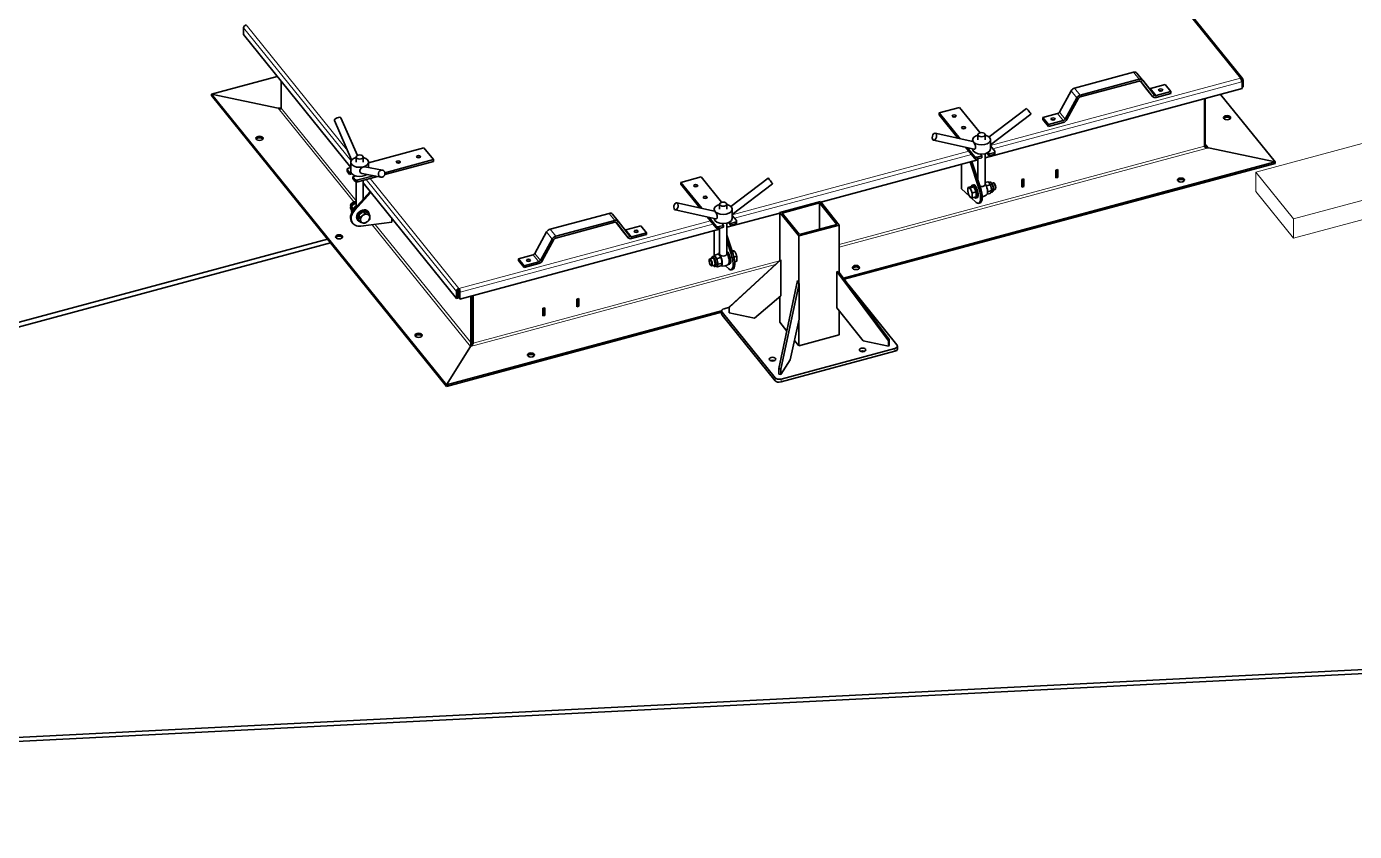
# Model space of a CAD drawing. Header units: millimetres. Extents: x 0 to 42050, y 0 to 29700.
# Drawn here: x 28237 to 29422, y 12605 to 13323 of the extents above; entities that cross this region are included whole.
import ezdxf

# ---------------------------------------------------------------- set-up
doc = ezdxf.new("R2010")
doc.units = ezdxf.units.MM
doc.header["$LTSCALE"] = 50
doc.layers.add('P_Cable Ducts (CD)', color=30, linetype='Continuous', lineweight=18, true_color=0xff7f00)
doc.layers.add('Visible', color=7, linetype='Continuous', lineweight=35)
doc.layers.add('Visible Narrow', color=7, linetype='Continuous', lineweight=18)

msp = doc.modelspace()

# ---------------------------------------------------------------- linework, layer by layer
at = {"layer": 'P_Cable Ducts (CD)'}
for p, q in [((29333.88, 13193.41), (29555.51, 13253.07)), ((29333.88, 13193.41), (29367.69, 13151.55)), ((29333.88, 13176.1), (29333.88, 13193.41)), ((29367.69, 13151.55), (29509.01, 13189.59)), ((29367.69, 13134.24), (29333.88, 13176.1)), ((29367.69, 13134.24), (29508.8, 13172.23)), ((29367.69, 13151.55), (29367.69, 13134.24))]:
    msp.add_line(p, q, dxfattribs=at)
at = {"layer": 'Visible'}
for p, q in [((29322.25, 13276.74), (29242.33, 13375.69)), ((28430.71, 13322.35), (28430.55, 13322.3)), ((28430.55, 13316.1), (28430.55, 13322.3)), ((28430.55, 13322.3), (28430.7, 13322.12)), ((28526.3, 13197.55), (28430.55, 13316.1)), ((28402.04, 13262.88), (28460.76, 13278.69)), ((28464.38, 13250.4), (28464.38, 13274.21)), ((29172.24, 13268.34), (29224.84, 13282.51)), ((29229.91, 13276.23), (29177.31, 13262.07)), ((29177.31, 13260.43), (29229.91, 13274.59)), ((29233.03, 13275.47), (29227.95, 13281.75)), ((29236.83, 13267.03), (29230.99, 13274.56)), ((29231.48, 13274.2), (29241.9, 13260.75)), ((29243.47, 13261.99), (29233.05, 13275.44)), ((29321.12, 13275.65), (29321.97, 13275.88)), ((29321.36, 13274.49), (29321.71, 13274.06)), ((29321.39, 13273.97), (29321.71, 13274.06)), ((29321.97, 13275.88), (29321.47, 13276.5)), ((29321.71, 13274.06), (29321.71, 13267.86)), ((29321.97, 13272.61), (29321.71, 13272.54)), ((29321.97, 13272.61), (29321.97, 13275.88)), ((29321.97, 13275.66), (29322.55, 13275.82)), ((29321.97, 13275.44), (29322.7, 13275.63)), ((29322.7, 13275.63), (29322.55, 13275.82)), ((29322.7, 13269.43), (29322.7, 13275.63)), ((28402.04, 13261.58), (28402.04, 13262.88)), ((28402.04, 13262.88), (28461.58, 13250.37)), ((28611.66, 13003.35), (28402.04, 13262.88)), ((28461.58, 13250.37), (28402.04, 13262.88)), ((28402.04, 13261.58), (28402.04, 13262.88)), ((28611.66, 13002.04), (28402.04, 13261.58)), ((29321.71, 13267.86), (29092.48, 13206.14)), ((29158.69, 13246.81), (29169.1, 13265.87)), ((29236.85, 13267), (29241.93, 13260.72)), ((29239.97, 13267.88), (29253.1, 13271.41)), ((29258.17, 13265.13), (29245.04, 13261.6)), ((29245.04, 13259.96), (29258.17, 13263.5)), ((29253.1, 13271.41), (29258.17, 13265.13)), ((29258.17, 13263.5), (29258.17, 13265.13)), ((29302.55, 13262.7), (29351.21, 13202.45)), ((29321.71, 13269.16), (29322.7, 13269.43)), ((29051.48, 13246.18), (29069.61, 13251.06)), ((29069.61, 13251.06), (29087.89, 13228.42)), ((29095.97, 13224.72), (29129.47, 13250.11)), ((29174.17, 13259.59), (29163.76, 13240.53)), ((29165.33, 13240.14), (29175.74, 13259.19)), ((29288.1, 13258.81), (29288.1, 13216.33)), ((29288.87, 13217.55), (29288.87, 13259.01)), ((28527.08, 13204.2), (28511.73, 13239.28)), ((28532.3, 13208.23), (28517.59, 13241.85)), ((29051.48, 13246.18), (29051.48, 13244.55)), ((29070.1, 13223.12), (29051.48, 13246.18)), ((29068.5, 13223.47), (29051.48, 13244.55)), ((29097.28, 13217.69), (29133.33, 13245.01)), ((29143.98, 13242.04), (29157.12, 13245.57)), ((29149.05, 13235.76), (29143.98, 13242.04)), ((29143.98, 13240.4), (29143.98, 13242.04)), ((29143.98, 13240.4), (29149.05, 13234.12)), ((29162.19, 13239.29), (29149.05, 13235.76)), ((29149.05, 13234.12), (29162.19, 13237.66)), ((29081.57, 13220.61), (29047.85, 13228)), ((29086.08, 13222.18), (29086.08, 13226.76)), ((29092.48, 13222.18), (29092.48, 13226.76)), ((29149.05, 13234.12), (29149.05, 13235.76)), ((28591.7, 13214.9), (28542.3, 13201.6)), ((28600.16, 13204.43), (28591.7, 13214.9)), ((29082.7, 13213.81), (29046.48, 13221.75)), ((29082.92, 13205.62), (29074.93, 13215.51)), ((29082.92, 13207.25), (29076.53, 13215.16)), ((29081.28, 13222.18), (29081.28, 13220.67)), ((29081.28, 13214.12), (29081.28, 13214.02)), ((29097.28, 13222.18), (29097.28, 13214.02)), ((29097.28, 13216.8), (29101.05, 13212.13)), ((29351.21, 13202.45), (29291.67, 13214.96)), ((29291.67, 13214.96), (29351.21, 13202.45)), ((28526.3, 13202.22), (28526.3, 13194.05)), ((28531.1, 13202.22), (28531.1, 13206.79)), ((28537.5, 13202.22), (28537.5, 13206.79)), ((28542.3, 13202.22), (28542.3, 13197.41)), ((28556.79, 13191.12), (28600.16, 13202.8)), ((28556.83, 13192.77), (28600.16, 13204.43)), ((28600.16, 13202.8), (28600.16, 13204.43)), ((29086.08, 13204.42), (28945.72, 13166.63)), ((29351.21, 13202.45), (28965.96, 13098.73)), ((29351.21, 13201.15), (28966.77, 13097.65)), ((29086.87, 13179.01), (29079.08, 13202.53)), ((29080.53, 13202.92), (29088.32, 13179.4)), ((29089.57, 13207.77), (29085.58, 13206.69)), ((29089.57, 13206.13), (29085.58, 13205.06)), ((29086.08, 13186.15), (29086.08, 13205.19)), ((29088.21, 13209.44), (29089.57, 13207.77)), ((29089.57, 13207.77), (29089.57, 13206.13)), ((29092.48, 13182.29), (29092.48, 13209.79)), ((29096.09, 13207.89), (29094.12, 13210.34)), ((29096.09, 13209.52), (29095.05, 13210.82)), ((29100.08, 13210.6), (29096.09, 13209.52)), ((29096.09, 13209.52), (29096.09, 13207.89)), ((29100.08, 13208.96), (29096.09, 13207.89)), ((29101.24, 13211.64), (29101.24, 13210.01)), ((29351.21, 13201.15), (29351.21, 13202.45)), ((29351.21, 13201.15), (29351.21, 13202.45)), ((28523.12, 13194.06), (28523.12, 13195.7)), ((28523.31, 13195.21), (28525.17, 13192.91)), ((28523.31, 13193.57), (28525.17, 13191.27)), ((28526.3, 13197.29), (28524.27, 13196.74)), ((28525.17, 13192.91), (28526.42, 13193.24)), ((28525.17, 13191.27), (28525.17, 13192.91)), ((28525.17, 13191.27), (28527.28, 13191.84)), ((28530.91, 13189.87), (28528.21, 13189.14)), ((28528.21, 13189.14), (28530.07, 13186.84)), ((28528.21, 13187.5), (28528.21, 13189.14)), ((28532.73, 13186.28), (28546.73, 13190.05)), ((28532.73, 13184.64), (28550.28, 13189.37)), ((28536.45, 13192.01), (28553.34, 13188.79)), ((28538.82, 13198.07), (28554.54, 13195.07)), ((28820.92, 13184.11), (28839.04, 13188.99)), ((28839.04, 13188.99), (28857.33, 13166.35)), ((29071.49, 13200.49), (29071.49, 13178.26)), ((29155.6, 13195.02), (29157.41, 13195.51)), ((29155.6, 13188.17), (29155.6, 13195.02)), ((29155.61, 13188.59), (29155.61, 13195.03)), ((29157.06, 13188.98), (29155.61, 13188.59)), ((29157.06, 13188.98), (29157.06, 13195.42)), ((29157.06, 13189.09), (29157.41, 13188.65)), ((29157.41, 13195.51), (29157.41, 13188.65)), ((28528.21, 13187.5), (28530.07, 13185.2)), ((28531.1, 13162.32), (28531.1, 13184.63)), ((28537.5, 13169.21), (28537.5, 13185.93)), ((28620.86, 13080.47), (28537.5, 13183.68)), ((28820.92, 13184.11), (28820.92, 13182.47)), ((28839.54, 13161.05), (28820.92, 13184.11)), ((28837.94, 13161.4), (28820.92, 13182.47)), ((28865.4, 13162.65), (28898.9, 13188.03)), ((28866.72, 13155.61), (28902.77, 13182.93)), ((29071.49, 13178.26), (29078.57, 13171.71)), ((29080.4, 13180.51), (29077.23, 13179.66)), ((29082.36, 13180.27), (29079.19, 13179.42)), ((29080.4, 13180.51), (29082.36, 13180.27)), ((29082.1, 13182.05), (29081.01, 13181.75)), ((29081.37, 13180.43), (29081.27, 13180.4)), ((29082.36, 13180.27), (29084.32, 13175.66)), ((29094.8, 13184.74), (29092.48, 13184.11)), ((29093.73, 13181.04), (29097.06, 13181.94)), ((29096.31, 13184.46), (29095.41, 13184.21)), ((29099.51, 13183.83), (29098.19, 13183.48)), ((29101.17, 13177.65), (29099.85, 13177.3)), ((29100.37, 13183.45), (29099.96, 13183.72)), ((29101.72, 13178.42), (29101.5, 13177.98)), ((29125.14, 13186.83), (29126.96, 13187.31)), ((29125.14, 13179.97), (29125.14, 13186.83)), ((29126.96, 13180.45), (29125.14, 13179.97)), ((29125.14, 13180.4), (29125.16, 13180.39)), ((29125.16, 13180.39), (29125.16, 13186.83)), ((29125.16, 13180.39), (29126.61, 13180.78)), ((29126.61, 13180.78), (29126.61, 13187.22)), ((29126.61, 13180.89), (29126.96, 13180.45)), ((29126.96, 13187.31), (29126.96, 13180.45)), ((29157.41, 13188.65), (29155.6, 13188.17)), ((29155.6, 13188.6), (29155.61, 13188.59)), ((28529.37, 13160.26), (28543.69, 13176.02)), ((28544.37, 13175.18), (28530.04, 13159.43)), ((28851, 13158.54), (28817.28, 13165.93)), ((28909.16, 13157.25), (28945.41, 13167.01)), ((28944.64, 13165.78), (28911.29, 13156.8)), ((28944.64, 13142.34), (28944.64, 13165.78)), ((28960.19, 13146.52), (28944.64, 13165.78)), ((28945.41, 13167.01), (28962.32, 13146.08)), ((29079.87, 13170.5), (29084.42, 13166.29)), ((29084.32, 13175.66), (29081.14, 13174.81)), ((29081.14, 13170.44), (29084.32, 13171.29)), ((29085.22, 13170.46), (29084.13, 13170.17)), ((29084.32, 13175.66), (29084.32, 13171.29)), ((29088.02, 13165.83), (29086.57, 13165.44)), ((29094.13, 13173.58), (29097.06, 13174.37)), ((29094.86, 13175.86), (29098.19, 13176.76)), ((29098.72, 13175.51), (29097.65, 13175.22)), ((28526.86, 13159.64), (28526.92, 13159.57)), ((28528.55, 13160.77), (28527, 13162.69)), ((28527, 13158.32), (28527.51, 13157.69)), ((28533.33, 13154.85), (28537.53, 13158.17)), ((28533.33, 13154.85), (28534.81, 13153.02)), ((28533.33, 13150.49), (28533.33, 13154.85)), ((28537.53, 13158.17), (28539.01, 13156.34)), ((28537.53, 13158.17), (28541.73, 13157.12)), ((28541.59, 13158.32), (28542.1, 13157.7)), ((28541.73, 13157.12), (28543.21, 13155.29)), ((28704.22, 13142.34), (28756.82, 13156.51)), ((28765.01, 13149.47), (28759.94, 13155.75)), ((28852.14, 13151.73), (28815.91, 13159.68)), ((28852.36, 13143.54), (28844.37, 13153.44)), ((28850.72, 13160.11), (28850.72, 13158.6)), ((28855.52, 13160.11), (28855.52, 13164.68)), ((28861.92, 13160.11), (28861.92, 13164.68)), ((28909.16, 13156.79), (28861.92, 13144.07)), ((28866.72, 13160.11), (28866.72, 13151.95)), ((28866.72, 13154.72), (28870.48, 13150.06)), ((28926.07, 13136.32), (28909.16, 13157.25)), ((28909.16, 13114.45), (28909.16, 13157.25)), ((28911.29, 13156.8), (28926.84, 13137.54)), ((28528.21, 13147.52), (28527.53, 13148.35)), ((28532.25, 13150.78), (28532.76, 13150.16)), ((28534.81, 13148.66), (28533.33, 13150.49)), ((28535.3, 13145.09), (28563.02, 13148.52)), ((28563.02, 13148.52), (28563.02, 13152.08)), ((28855.52, 13142.34), (28623.58, 13079.9)), ((28761.9, 13150.23), (28709.29, 13136.06)), ((28709.29, 13134.43), (28761.9, 13148.59)), ((28768.81, 13141.03), (28762.98, 13148.56)), ((28763.47, 13148.2), (28773.88, 13134.75)), ((28775.45, 13135.99), (28765.04, 13149.44)), ((28771.95, 13141.88), (28785.08, 13145.41)), ((28785.08, 13145.41), (28790.15, 13139.13)), ((28852.36, 13145.18), (28845.97, 13153.09)), ((28850.72, 13152.05), (28850.72, 13151.95)), ((28859, 13145.69), (28855.02, 13144.62)), ((28859, 13144.06), (28855.02, 13142.99)), ((28855.52, 13120.22), (28855.52, 13143.12)), ((28857.65, 13147.37), (28859, 13145.69)), ((28859, 13145.69), (28859, 13144.06)), ((28861.92, 13120.22), (28861.92, 13147.71)), ((28865.53, 13145.82), (28863.55, 13148.27)), ((28865.53, 13147.45), (28864.48, 13148.74)), ((28869.52, 13148.52), (28865.53, 13147.45)), ((28865.53, 13147.45), (28865.53, 13145.82)), ((28869.52, 13146.89), (28865.53, 13145.82)), ((28870.67, 13149.57), (28870.67, 13147.94)), ((28962.32, 13146.08), (28926.07, 13136.32)), ((28926.84, 13137.54), (28960.19, 13146.52)), ((28962.32, 13103.28), (28962.32, 13146.08)), ((28690.67, 13120.81), (28701.08, 13139.87)), ((28706.15, 13133.59), (28695.74, 13114.53)), ((28697.31, 13114.14), (28707.72, 13133.19)), ((28768.84, 13141), (28773.91, 13134.72)), ((28790.15, 13139.13), (28777.02, 13135.6)), ((28777.02, 13133.96), (28790.15, 13137.5)), ((28790.15, 13137.5), (28790.15, 13139.13)), ((28850.71, 13141.05), (28850.71, 13118.82)), ((28861.92, 13136.94), (28867.54, 13119.96)), ((28866.09, 13119.57), (28861.92, 13132.18)), ((28926.07, 13093.52), (28926.07, 13136.32)), ((28675.96, 13116.03), (28689.1, 13119.57)), ((28849.28, 13117.95), (28850.62, 13118.31)), ((28850.71, 13118.82), (28850.73, 13118.81)), ((28854.27, 13119.98), (28850.93, 13119.09)), ((28866.56, 13122.94), (28866.85, 13123.02)), ((28866.79, 13122.23), (28868.81, 13122.78)), ((28868.25, 13117.49), (28870.77, 13118.17)), ((28681.04, 13109.75), (28675.96, 13116.03)), ((28675.96, 13114.4), (28675.96, 13116.03)), ((28675.96, 13114.4), (28681.04, 13108.12)), ((28694.17, 13113.29), (28681.04, 13109.75)), ((28681.04, 13108.12), (28694.17, 13111.66)), ((28681.04, 13108.12), (28681.04, 13109.75)), ((28846.28, 13115.04), (28846.49, 13115.48)), ((28846.83, 13115.81), (28849.33, 13116.48)), ((28847.63, 13110.01), (28848.04, 13109.74)), ((28848.49, 13109.63), (28850.99, 13110.3)), ((28851.69, 13109), (28853.03, 13109.36)), ((28856.53, 13117.18), (28853.2, 13116.29)), ((28856.53, 13109.62), (28853.2, 13108.72)), ((28857.66, 13112), (28854.33, 13111.1)), ((28860.67, 13109.6), (28863.64, 13106.85)), ((28863.36, 13110.73), (28864.45, 13111.02)), ((28864.16, 13072.6), (28910.15, 13114.99)), ((28909.16, 13114.53), (28864.85, 13073.69)), ((28867.25, 13106.39), (28865.8, 13106)), ((28870.77, 13113.8), (28868.97, 13113.32)), ((28910.15, 13114.99), (28909.16, 13114.45)), ((28910.15, 13082.81), (28910.15, 13114.99)), ((28925.07, 13096.52), (28908.33, 13017.91)), ((28910.21, 13017.52), (28926.5, 13093.99)), ((28926.07, 13093.52), (28925.07, 13096.52)), ((28926.5, 13093.99), (28926.07, 13093.52)), ((28926.5, 13093.99), (28926.5, 13061.91)), ((28960.19, 13104.47), (28960.19, 13072.29)), ((28962.32, 13103.28), (28960.19, 13104.47)), ((28960.19, 13104.47), (29006.18, 13042.76)), ((29006.86, 13043.84), (28962.32, 13103.62)), ((28621.8, 13087.16), (28620.71, 13086.86)), ((28620.71, 13086.86), (28620.86, 13086.68)), ((28621.95, 13086.97), (28620.86, 13086.68)), ((28620.86, 13086.68), (28620.86, 13080.47)), ((28621.8, 13088.14), (28622.3, 13087.51)), ((28621.8, 13087.16), (28621.95, 13086.97)), ((28621.95, 13086.97), (28621.95, 13080.77)), ((28622.3, 13084.24), (28621.95, 13084.69)), ((28622.3, 13087.51), (28623.39, 13087.8)), ((28622.3, 13084.24), (28622.3, 13087.51)), ((28623.07, 13084.45), (28622.3, 13084.24)), ((28622.89, 13088.43), (28622.89, 13089.41)), ((28623.39, 13086.82), (28623.07, 13086.74)), ((28623.07, 13086.74), (28623.07, 13080.53)), ((28623.07, 13086.74), (28623.58, 13086.11)), ((28623.39, 13086.82), (28623.9, 13086.19)), ((28623.58, 13086.11), (28623.9, 13086.19)), ((28623.58, 13079.9), (28623.58, 13086.11)), ((28633.43, 13082.55), (28633.43, 13041.09)), ((28634.88, 13041.48), (28634.88, 13082.94)), ((28634.88, 13082.94), (28634.88, 13041.48)), ((28635.56, 13040.65), (28635.56, 13083.13)), ((28910.15, 13082.81), (28886.72, 13062.96)), ((28970.75, 13092.31), (29013.78, 13039.02)), ((28621.95, 13080.77), (28620.86, 13080.47)), ((28623.07, 13080.53), (28623.58, 13079.9)), ((28697.73, 13071.76), (28699.54, 13072.24)), ((28697.73, 13064.9), (28697.73, 13071.76)), ((28697.74, 13065.32), (28697.74, 13071.76)), ((28699.19, 13065.71), (28699.19, 13072.15)), ((28699.54, 13072.24), (28699.54, 13065.38)), ((28728.18, 13079.95), (28729.99, 13080.44)), ((28728.18, 13073.1), (28728.18, 13079.95)), ((28729.99, 13073.58), (28728.18, 13073.1)), ((28728.18, 13073.53), (28728.19, 13073.52)), ((28728.19, 13073.52), (28728.19, 13079.96)), ((28729.64, 13073.91), (28728.19, 13073.52)), ((28729.64, 13073.91), (28729.64, 13080.35)), ((28729.64, 13074.02), (28729.99, 13073.58)), ((28729.99, 13080.44), (28729.99, 13073.58)), ((28859.63, 13071.41), (28864.19, 13072.64)), ((28864.85, 13073.69), (28864.16, 13072.6)), ((28864.16, 13067.7), (28864.16, 13072.6)), ((28909.16, 13059.27), (28909.16, 13081.97)), ((28983.63, 13042.6), (28960.19, 13072.29)), ((28857.33, 13069.49), (28611.66, 13003.35)), ((28857.32, 13068.18), (28611.66, 13002.04)), ((28699.54, 13065.38), (28697.73, 13064.9)), ((28697.73, 13065.33), (28697.74, 13065.32)), ((28697.74, 13065.32), (28699.19, 13065.71)), ((28699.19, 13065.82), (28699.54, 13065.38)), ((28857.32, 13066.71), (28857.32, 13069.32)), ((28905.03, 13009.74), (28857.69, 13068.34)), ((28905.03, 13007.13), (28857.69, 13065.73)), ((28864.16, 13067.7), (28886.72, 13062.96)), ((28915.47, 13051.45), (28909.16, 13059.27)), ((28926.5, 13061.91), (28918.42, 13025.64)), ((28926.07, 13038.34), (28926.07, 13059.97)), ((28962.32, 13048.1), (28962.32, 13069.59)), ((28962.32, 13048.1), (28926.07, 13038.34)), ((28633.33, 13037.72), (28611.66, 13003.35)), ((28611.66, 13003.35), (28633.33, 13037.72)), ((29011.85, 13035.95), (28910.34, 13008.62)), ((28926.07, 13038.34), (28922.29, 13043.01)), ((28983.63, 13042.6), (29006.18, 13037.86)), ((29006.18, 13042.76), (29006.86, 13043.84)), ((29006.18, 13042.76), (29006.18, 13037.86)), ((29006.18, 13037.86), (29006.86, 13038.94)), ((29006.86, 13038.94), (29006.86, 13043.84)), ((29014.16, 13035.43), (29014.16, 13038.04)), ((28910.21, 13012.62), (28918.42, 13025.64)), ((29011.85, 13033.34), (28910.34, 13006.01)), ((28908.33, 13017.91), (28910.21, 13017.52)), ((28908.33, 13017.91), (28908.33, 13013.01)), ((28908.33, 13013.01), (28910.21, 13012.62)), ((28910.21, 13012.62), (28910.21, 13017.52)), ((28611.66, 13002.04), (28611.66, 13003.35)), ((28611.66, 13002.04), (28611.66, 13003.35))]:
    msp.add_line(p, q, dxfattribs=at)
at = {"layer": 'Visible', "color": 9, "true_color": 0xc0c0c0}
for p, q in [((26691.87, 12645.21), (28505.5, 13133.49)), ((28508.21, 13130.14), (26694.57, 12641.86)), ((28634.38, 13038.74), (28634.36, 13038.73)), ((26708.47, 12611.92), (29656.2, 12760.82)), ((29656.75, 12757.14), (26709.03, 12608.24))]:
    msp.add_line(p, q, dxfattribs=at)
at = {"layer": 'Visible'}
for centre, start, end in [((29089.28, 13177.77), 274.96853, 319.54091), ((28534.3, 13157.8), 166.75675, 174.6394), ((28858.72, 13115.69), 120, 139.18648), ((28858.72, 13115.69), 250.59522, 319.54091)]:
    msp.add_arc(centre, 6.4, start, end, dxfattribs=at)
for centre, major_axis, ratio, start_param, end_param in [((28432.88, 13322.71), (1.87, 1.51), 0.7399972, 1.03209, 2.6028863), ((29224.84, 13279.24), (3.11, 2.51), 0.7399972, 0, 1.03209), ((29229.91, 13272.96), (3.11, 2.51), 0.7399972, 6.2680778, 7.3152753), ((29229.91, 13272.96), (1.56, 1.26), 0.7399972, 6.2680778, 7.3152753), ((29320.38, 13275.23), (1.87, 1.51), 0.7399972, 5.744479, 7.3152753), ((29320.38, 13275.23), (0.62, -2.32), 0.3450664, 0.908242, 2.4790383), ((29172.24, 13265.08), (-3.11, -2.51), 0.7399972, 4.1736827, 5.2208802), ((29177.31, 13258.8), (3.11, 2.51), 0.7399972, 1.03209, 2.0792875), ((29177.31, 13258.8), (-1.56, -1.26), 0.7399972, 4.1736827, 5.2208802), ((29239.97, 13269.51), (-3.11, -2.51), 0.7399972, 6.2680778, 6.2831853), ((29239.97, 13269.51), (-1.56, -1.26), 0.7399972, 0.3936576, 1.03209), ((29245.04, 13263.23), (-3.11, -2.51), 0.7399972, 6.2680778, 7.3152753), ((29245.04, 13263.23), (-1.56, -1.26), 0.7399972, 6.2680778, 7.3152753), ((29249.11, 13264.88), (-1.8, 0), 0.5773503, 4.0453778, 5.3794001), ((29249.11, 13264.88), (1.8, 0), 0.5773503, 0.9037698, 2.0071286), ((29131.4, 13247.56), (-1.93, 2.55), 0.0281266, 3.1415927, 6.2831853), ((28514.66, 13240.57), (-2.93, -1.28), 0.3753006, 3.1415927, 6.2831853), ((29064.77, 13241.75), (1.8, 0), 0.5773503, 0.9037852, 2.2378075), ((29064.77, 13241.75), (-1.8, 0), 0.5773503, 4.0453778, 5.3794001), ((29153.04, 13239.02), (1.8, 0), 0.5773503, 0.9037852, 2.2378075), ((29153.04, 13239.02), (-1.8, 0), 0.5773503, 4.0453778, 5.3794001), ((29157.12, 13247.2), (-1.56, -1.26), 0.7399972, 1.03209, 2.0792875), ((29162.19, 13240.93), (1.56, 1.26), 0.7399972, 4.1736827, 5.2208802), ((29162.19, 13240.93), (-3.11, -2.51), 0.7399972, 1.03209, 2.0792875), ((29308.34, 13240.57), (3.2, 0), 0.5773503, 0.3613671, 2.7802255), ((29073.22, 13231.29), (1.8, 0), 0.5773503, 0.9037852, 2.2378075), ((29073.22, 13231.29), (-1.8, 0), 0.5773503, 4.0453778, 5.3794001), ((29089.28, 13222.18), (8, 0), 0.5773503, 1.9823132, 7.4424648), ((28444.92, 13222.16), (3.2, 0), 0.5773503, 0.3613671, 2.7802255), ((29089.28, 13214.02), (8, 0), 0.5773503, 3.1415927, 6.2831853), ((28534.3, 13202.22), (8, 0), 0.5773503, 1.9823132, 7.4424648), ((28568.74, 13200.71), (1.8, 0), 0.5773503, 0.9037852, 2.2378075), ((28568.74, 13200.71), (-1.8, 0), 0.5773503, 4.0453778, 5.3794001), ((28586.87, 13205.59), (1.8, 0), 0.5773503, 0.9037852, 2.2378075), ((28586.87, 13205.59), (-1.8, 0), 0.5773503, 4.0453778, 5.3794001), ((29084.74, 13207.74), (-2, 0), 0.5773503, 0.4363323, 2.0071286), ((29084.74, 13206.11), (-2, 0), 0.5773503, 0.4363323, 2.0071286), ((29099.24, 13211.64), (2, 0), 0.5773503, 5.1487213, 6.7195176), ((29099.24, 13210.01), (2, 0), 0.5773503, 5.1487213, 6.2831853), ((28525.12, 13195.7), (-2, 0), 0.5773503, 5.1487213, 6.7195176), ((28525.12, 13194.06), (-2, 0), 0.5773503, 0, 0.4363323), ((28534.3, 13194.05), (-8, 0), 0.5773503, 0, 2.4798153), ((28531.88, 13187.32), (2, 0), 0.5773503, 3.577925, 5.1487213), ((28531.88, 13185.69), (2, 0), 0.5773503, 3.577925, 5.1487213), ((28834.2, 13179.68), (1.8, 0), 0.5773503, 0.9037852, 2.2378075), ((28834.2, 13179.68), (-1.8, 0), 0.5773503, 4.0453778, 5.3794001), ((28900.84, 13185.48), (-1.93, 2.55), 0.0281266, 3.1415927, 6.2831853), ((29082.57, 13175.96), (1.56, -5.79), 0.3450664, 5.6852767, 10.0226866), ((29082.57, 13175.96), (-1.2, 4.47), 0.3450664, 5.9498626, 6.2831853), ((29083.66, 13176.25), (1.56, -5.79), 0.3450664, 0, 3.1415927), ((29082.57, 13175.96), (-1.2, 4.47), 0.3450664, 4.5814539, 5.6126105), ((29083.66, 13176.25), (2.91, -10.81), 0.3450664, 5.7808657, 8.0176067), ((29089.28, 13182.29), (3.2, 0), 0.5773503, 4.2710431, 6.2831853), ((29085.11, 13176.64), (2.91, -10.81), 0.3450664, 0, 1.7344213), ((29092.36, 13178.6), (1.41, -5.24), 0.3450664, 0.2326277, 2.4272792), ((29100.34, 13180.74), (0.83, -3.09), 0.3450664, 0, 3.1415927), ((29100.7, 13180.84), (0.73, -2.7), 0.3450664, 0.3764786, 2.7651141), ((29267.23, 13184.91), (3.2, 0), 0.5773503, 0.3613671, 2.7802255), ((28529.14, 13164.18), (2.49, 2.01), 0.7399972, 0.2919111, 2.8847674), ((28842.66, 13169.22), (1.8, 0), 0.5773503, 0.9037852, 2.2378075), ((28842.66, 13169.22), (-1.8, 0), 0.5773503, 4.0453778, 5.3794001), ((29082.57, 13175.96), (-1.2, 4.47), 0.3450664, 3.5753681, 4.5243012), ((28536.24, 13155.39), (-8.71, -7.04), 0.7399972, 4.9182996, 6.2831853), ((28536.92, 13154.55), (-8.71, -7.04), 0.7399972, 4.9182996, 7.1550406), ((28532.86, 13159.58), (-4.22, -3.41), 0.7399972, 4.5406422, 5.5218653), ((28536.92, 13154.55), (4.67, 3.77), 0.7399972, 0, 3.1415927), ((28534.3, 13162.32), (-3.2, 0), 0.5773503, 0, 0.0768904), ((28537.43, 13153.93), (4.67, 3.77), 0.7399972, 5.8131779, 9.8947854), ((28537.43, 13153.93), (-3.6, -2.91), 0.7399972, 5.5273847, 5.9615732), ((28537.43, 13153.93), (-3.6, -2.91), 0.7399972, 4.391423, 5.0031399), ((28537.43, 13153.93), (3.6, 2.91), 0.7399972, 0.2971969, 0.7197856), ((28756.82, 13153.24), (3.11, 2.51), 0.7399972, 0, 1.03209), ((28858.72, 13160.11), (8, 0), 0.5773503, 1.9823132, 7.4424648), ((28704.22, 13139.08), (-3.11, -2.51), 0.7399972, 4.1736827, 5.2208802), ((28761.9, 13146.96), (3.11, 2.51), 0.7399972, 6.2680778, 7.3152753), ((28761.9, 13146.96), (1.56, 1.26), 0.7399972, 6.2680778, 7.3152753), ((28771.95, 13143.51), (-1.56, -1.26), 0.7399972, 0.3936576, 1.03209), ((28858.72, 13151.95), (8, 0), 0.5773503, 3.1415927, 6.2831853), ((28854.17, 13145.66), (-2, 0), 0.5773503, 0.4363323, 2.0071286), ((28854.17, 13144.03), (-2, 0), 0.5773503, 0.4363323, 2.0071286), ((28868.67, 13149.57), (2, 0), 0.5773503, 5.1487213, 6.7195176), ((28868.67, 13147.94), (2, 0), 0.5773503, 5.1487213, 6.2831853), ((28515.92, 13134.25), (3.2, 0), 0.5773503, 0.3613671, 2.7802255), ((28709.29, 13132.8), (3.11, 2.51), 0.7399972, 1.03209, 2.0792875), ((28709.29, 13132.8), (-1.56, -1.26), 0.7399972, 4.1736827, 5.2208802), ((28771.95, 13143.51), (-3.11, -2.51), 0.7399972, 6.2680778, 6.2831853), ((28777.02, 13137.23), (-3.11, -2.51), 0.7399972, 6.2680778, 7.3152753), ((28777.02, 13137.23), (-1.56, -1.26), 0.7399972, 6.2680778, 7.3152753), ((28781.09, 13138.88), (1.8, 0), 0.5773503, 0.9037852, 2.2378075), ((28781.09, 13138.88), (-1.8, 0), 0.5773503, 4.0453778, 5.3794001), ((28689.1, 13121.2), (-1.56, -1.26), 0.7399972, 1.03209, 2.0792875), ((28851.83, 13113.84), (-1.2, 4.47), 0.3450664, 5.6206309, 6.2831853), ((28855.64, 13114.86), (-1.41, 5.24), 0.3450664, 2.8974282, 6.4972377), ((28858.72, 13120.22), (3.2, 0), 0.5773503, 3.1415927, 6.2831853), ((28862.89, 13116.82), (-1.56, 5.79), 0.3450664, 3.1415927, 6.0127503), ((28861.8, 13116.52), (1.56, -5.79), 0.3450664, 6.0327137, 8.715453), ((28861.8, 13116.52), (1.41, -5.24), 0.3450664, 0.2326277, 2.4272792), ((28862.89, 13116.82), (2.91, -10.81), 0.3450664, 5.7808657, 8.0176067), ((28864.34, 13117.21), (2.91, -10.81), 0.3450664, 0, 1.7344213), ((28685.02, 13113.02), (-1.8, 0), 0.5773503, 4.0453778, 5.3794001), ((28685.03, 13113.02), (1.8, 0), 0.5773503, 2.0071286, 2.2378677), ((28694.17, 13114.92), (1.56, 1.26), 0.7399972, 4.1736827, 5.2208802), ((28694.17, 13114.92), (-3.11, -2.51), 0.7399972, 1.03209, 2.0792875), ((28847.66, 13112.72), (-0.83, 3.09), 0.3450664, 2.7651141, 6.6596639), ((28849.92, 13113.33), (-0.93, 3.44), 0.3450664, 5.5928641, 6.7358072), ((28850.16, 13113.39), (-0.93, 3.44), 0.3450664, 0.1004207, 0.4526219), ((28850.16, 13113.39), (-0.83, 3.09), 0.3450664, 5.8510002, 6.2831853), ((28849.92, 13113.33), (0.93, -3.44), 0.3450664, 5.8305634, 6.9735065), ((28850.16, 13113.39), (0.93, -3.44), 0.3450664, 5.8305634, 6.1827646), ((28850.16, 13113.39), (0.83, -3.09), 0.3450664, 0, 0.4321851), ((28851.83, 13113.84), (1.2, -4.47), 0.3450664, 1.4318407, 2.4790383), ((28851.83, 13113.84), (1.2, -4.47), 0.3450664, 0, 0.3846432), ((28851.83, 13113.84), (1.2, -4.47), 0.3450664, 0.3846432, 1.4318407), ((28977.21, 13106.83), (3.2, 0), 0.5773503, 0.3613671, 2.7802255), ((28622.89, 13087.45), (-1.87, -1.51), 0.7399972, 4.1736827, 5.744479), ((28622.89, 13087.45), (-0.62, 2.32), 0.3450664, 4.0498346, 5.6206309), ((28861.32, 13069.32), (-4, 0), 0.5773503, 5.1487213, 6.7195176), ((28861.32, 13066.71), (-4, 0), 0.5773503, 0, 0.4363323), ((28586.92, 13046.34), (3.2, 0), 0.5773503, 0.3613671, 2.7802255), ((29010.16, 13038.04), (4, 0), 0.5773503, 5.1487213, 6.7195176), ((29010.16, 13035.43), (4, 0), 0.5773503, 5.1487213, 6.2831853), ((28687.19, 13028.75), (3.2, 0), 0.5773503, 0.3613671, 2.7802255), ((28902.68, 13023.7), (-2.9, 0), 0.5773503, 4.0366673, 5.3881107), ((28983.15, 13031.98), (-2.9, 0), 0.5773503, 4.0366673, 5.3881107), ((28908.65, 13010.72), (-4, 0), 0.5773503, 0.4363323, 2.0071286), ((28908.65, 13008.1), (4, 0), 0.5773503, 3.577925, 5.1487213)]:
    msp.add_ellipse(centre, major_axis=major_axis, ratio=ratio, start_param=start_param, end_param=end_param, dxfattribs=at)
for centre, major_axis, ratio in [((29249.11, 13266.52), (1.8, 0), 0.5773503), ((29064.77, 13243.39), (-1.8, 0), 0.5773503), ((29153.04, 13240.65), (1.8, 0), 0.5773503), ((29308.34, 13241.87), (3.2, 0), 0.5773503), ((28444.92, 13223.46), (-3.2, 0), 0.5773503), ((29047.16, 13224.88), (-0.69, -3.13), 0.5785522), ((29073.22, 13232.92), (-1.8, 0), 0.5773503), ((29089.28, 13226.76), (-3.2, 0), 0.5773503), ((28534.3, 13206.79), (-3.2, 0), 0.5773503), ((28568.74, 13202.34), (-1.8, 0), 0.5773503), ((28586.87, 13207.22), (-1.8, 0), 0.5773503), ((28553.94, 13191.93), (-0.6, -3.14), 0.9257262), ((28834.2, 13181.31), (-1.8, 0), 0.5773503), ((29078.95, 13174.98), (1.2, -4.47), 0.3450664), ((29267.23, 13186.21), (3.2, 0), 0.5773503), ((28816.6, 13162.8), (-0.69, -3.13), 0.5785522), ((28842.66, 13170.85), (-1.8, 0), 0.5773503), ((28858.72, 13164.68), (3.2, 0), 0.5773503), ((28539.12, 13151.83), (3.6, 2.91), 0.7399972), ((28781.09, 13140.52), (1.8, 0), 0.5773503), ((28515.92, 13135.56), (-3.2, 0), 0.5773503), ((28685.02, 13114.65), (1.8, 0), 0.5773503), ((28847.3, 13112.62), (-0.73, 2.7), 0.3450664), ((28977.21, 13108.13), (3.2, 0), 0.5773503), ((28586.92, 13047.65), (-3.2, 0), 0.5773503), ((28983.15, 13034.6), (2.9, 0), 0.5773503), ((28687.19, 13030.05), (3.2, 0), 0.5773503), ((28902.68, 13026.31), (2.9, 0), 0.5773503)]:
    msp.add_ellipse(centre, major_axis=major_axis, ratio=ratio, dxfattribs=at)
at = {"layer": 'Visible', "color": 9, "true_color": 0xc0c0c0}
msp.add_ellipse((26536.67, 12505.05), major_axis=(-3300, 0), ratio=0.5773503, start_param=6.0866343, end_param=9.6231248, dxfattribs=at)
at = {"layer": 'Visible'}
for points, knots in [([(28461.58, 13250.37), (28461.88, 13250.34), (28462.21, 13250.35), (28462.79, 13250.41), (28463.04, 13250.45), (28463.68, 13250.58), (28464.06, 13250.68), (28464.38, 13250.82)], [-1, -1, -1, -1, -0.77953769, -0.77953769, -0.62266626, -0.62266626, -0.36337426, -0.36337426, -0.36337426, -0.36337426]), ([(28461.58, 13250.37), (28461.85, 13250.29), (28462.12, 13250.2), (28462.57, 13250.06), (28462.75, 13250), (28463.26, 13249.86), (28463.58, 13249.81), (28463.89, 13249.85), (28463.94, 13249.86), (28464.22, 13249.94), (28464.38, 13250.11), (28464.38, 13250.4)], [-1, -1, -1, -1, -0.7795377, -0.7795377, -0.6226663, -0.6226663, -0.3366342, -0.3366342, -0.276727, -0.276727, 0, 0, 0, 0]), ([(29081.57, 13220.61), (29081.57, 13220.61), (29081.58, 13220.61), (29081.64, 13220.59), (29081.7, 13220.54), (29081.85, 13220.41), (29081.94, 13220.32), (29082.12, 13220.09), (29082.22, 13219.95), (29082.44, 13219.64), (29082.55, 13219.46), (29082.88, 13218.9), (29083.1, 13218.48), (29083.48, 13217.65), (29083.66, 13217.18), (29083.92, 13216.26), (29083.99, 13215.81), (29083.99, 13215.07), (29083.93, 13214.73), (29083.68, 13214.18), (29083.48, 13213.98), (29083.1, 13213.79), (29082.9, 13213.76), (29082.7, 13213.81)], [1.0190175, 1.0190175, 1.0190175, 1.0190175, 1.0403928, 1.0403928, 1.2040053, 1.2040053, 1.3676178, 1.3676178, 1.5312304, 1.5312304, 1.6948429, 1.6948429, 2.0220679, 2.0220679, 2.3786518, 2.3786518, 2.7352357, 2.7352357, 3.0571869, 3.0571869, 3.3791381, 3.3791381, 3.6472257, 3.6472257, 3.6472257, 3.6472257]), ([(29291.67, 13214.96), (29291.38, 13215), (29291.05, 13215.04), (29290.46, 13215.11), (29290.22, 13215.14), (29289.54, 13215.25), (29289.11, 13215.35), (29288.7, 13215.55), (29288.64, 13215.58), (29288.29, 13215.8), (29288.1, 13216.04), (29288.1, 13216.33)], [-1, -1, -1, -1, -0.7795377, -0.7795377, -0.6226663, -0.6226663, -0.3366342, -0.3366342, -0.276727, -0.276727, 0, 0, 0, 0]), ([(29291.67, 13214.96), (29291.41, 13215.05), (29291.14, 13215.18), (29290.69, 13215.46), (29290.5, 13215.59), (29289.99, 13215.98), (29289.68, 13216.25), (29289.36, 13216.59), (29289.31, 13216.65), (29289.04, 13216.98), (29288.87, 13217.27), (29288.87, 13217.55)], [-1, -1, -1, -1, -0.7795377, -0.7795377, -0.6226663, -0.6226663, -0.3366342, -0.3366342, -0.276727, -0.276727, 0, 0, 0, 0]), ([(28534.5, 13194.3), (28534.5, 13194.69), (28534.59, 13195.1), (28534.94, 13195.9), (28535.2, 13196.28), (28535.76, 13196.91), (28536.11, 13197.21), (28536.68, 13197.58), (28536.88, 13197.69), (28537.28, 13197.87), (28537.48, 13197.95), (28537.88, 13198.05), (28538.07, 13198.09), (28538.45, 13198.11), (28538.63, 13198.1), (28538.8, 13198.07), (28538.81, 13198.07), (28538.82, 13198.07)], [0, 0, 0, 0, 0.3565839, 0.3565839, 0.7131678, 0.7131678, 1.0403928, 1.0403928, 1.2040053, 1.2040053, 1.3676178, 1.3676178, 1.5312304, 1.5312304, 1.6948429, 1.6948429, 1.7059997, 1.7059997, 1.7059997, 1.7059997]), ([(28536.45, 13192.01), (28536.1, 13192.07), (28535.77, 13192.21), (28535.19, 13192.6), (28534.92, 13192.9), (28534.58, 13193.57), (28534.5, 13193.95), (28534.5, 13194.3)], [4.30340707, 4.30340707, 4.30340707, 4.30340707, 4.58087166, 4.58087166, 4.90282284, 4.90282284, 5.22477402, 5.22477402, 5.22477402, 5.22477402]), ([(29098.72, 13175.51), (29098.9, 13175.56), (29099.06, 13175.65), (29099.35, 13175.9), (29099.47, 13176.06), (29099.71, 13176.51), (29099.79, 13176.82), (29099.89, 13177.57), (29099.9, 13178.02), (29099.83, 13178.94), (29099.76, 13179.4), (29099.57, 13180.33), (29099.45, 13180.78), (29099.15, 13181.66), (29098.98, 13182.09), (29098.6, 13182.87), (29098.38, 13183.22), (29097.91, 13183.85), (29097.65, 13184.12), (29097.19, 13184.37), (29097.05, 13184.43), (29096.71, 13184.51), (29096.51, 13184.51), (29096.31, 13184.46)], [5.3749433, 5.3749433, 5.3749433, 5.3749433, 5.5368448, 5.5368448, 5.7333535, 5.7333535, 6.0548515, 6.0548515, 6.4361808, 6.4361808, 6.7846064, 6.7846064, 7.123119, 7.123119, 7.4618302, 7.4618302, 7.8105875, 7.8105875, 8.1890727, 8.1890727, 8.3390103, 8.3390103, 8.516536, 8.516536, 8.516536, 8.516536]), ([(28531.1, 13166.59), (28531, 13166.58), (28530.91, 13166.57), (28530.35, 13166.48), (28529.89, 13166.34), (28529, 13165.94), (28528.57, 13165.67), (28527.8, 13165.04), (28527.45, 13164.68), (28526.86, 13163.89), (28526.63, 13163.46), (28526.3, 13162.58), (28526.21, 13162.13), (28526.19, 13161.26), (28526.25, 13160.85), (28526.5, 13160.16), (28526.66, 13159.89), (28526.86, 13159.64)], [1.3719011, 1.3719011, 1.3719011, 1.3719011, 1.4412136, 1.4412136, 1.7741734, 1.7741734, 2.1112899, 2.1112899, 2.4488744, 2.4488744, 2.7859741, 2.7859741, 3.1187245, 3.1187245, 3.4359474, 3.4359474, 3.680299, 3.680299, 3.680299, 3.680299]), ([(28851, 13158.54), (28851.01, 13158.53), (28851.01, 13158.53), (28851.08, 13158.51), (28851.14, 13158.47), (28851.29, 13158.34), (28851.37, 13158.24), (28851.56, 13158.02), (28851.66, 13157.88), (28851.87, 13157.56), (28851.98, 13157.39), (28852.32, 13156.83), (28852.54, 13156.41), (28852.92, 13155.58), (28853.1, 13155.11), (28853.35, 13154.19), (28853.42, 13153.74), (28853.42, 13153), (28853.36, 13152.65), (28853.11, 13152.1), (28852.92, 13151.9), (28852.54, 13151.72), (28852.34, 13151.69), (28852.14, 13151.73)], [1.0190175, 1.0190175, 1.0190175, 1.0190175, 1.0403928, 1.0403928, 1.2040053, 1.2040053, 1.3676178, 1.3676178, 1.5312304, 1.5312304, 1.6948429, 1.6948429, 2.0220679, 2.0220679, 2.3786518, 2.3786518, 2.7352357, 2.7352357, 3.0571869, 3.0571869, 3.3791381, 3.3791381, 3.6472257, 3.6472257, 3.6472257, 3.6472257]), ([(28848.15, 13116.16), (28848.15, 13116.18), (28848.15, 13116.2), (28848.2, 13116.62), (28848.29, 13116.98), (28848.56, 13117.44), (28848.65, 13117.56), (28848.91, 13117.79), (28849.08, 13117.9), (28849.28, 13117.95)], [3.32756718, 3.32756718, 3.32756718, 3.32756718, 3.34388609, 3.34388609, 3.72237137, 3.72237137, 3.87230894, 3.87230894, 4.04983462, 4.04983462, 4.04983462, 4.04983462]), ([(28851.69, 13109), (28851.51, 13108.95), (28851.32, 13108.95), (28850.94, 13109.02), (28850.76, 13109.1), (28850.33, 13109.38), (28850.1, 13109.6), (28849.86, 13109.91), (28849.84, 13109.94), (28849.81, 13109.98)], [0.90824196, 0.90824196, 0.90824196, 0.90824196, 1.07014344, 1.07014344, 1.26665212, 1.26665212, 1.5881501, 1.5881501, 1.63050939, 1.63050939, 1.63050939, 1.63050939]), ([(28849.96, 13116.18), (28850.08, 13116.03), (28850.2, 13115.84), (28850.46, 13115.37), (28850.59, 13115.09), (28850.84, 13114.47), (28850.96, 13114.13), (28851.16, 13113.42), (28851.24, 13113.06), (28851.36, 13112.36), (28851.4, 13112.03), (28851.43, 13111.43), (28851.42, 13111.16), (28851.4, 13110.92), (28851.39, 13110.9), (28851.39, 13110.88)], [4.7401558, 4.7401558, 4.7401558, 4.7401558, 4.9995872, 4.9995872, 5.2844515, 5.2844515, 5.5822026, 5.5822026, 5.8841539, 5.8841539, 6.1836144, 6.1836144, 6.4721009, 6.4721009, 6.501106, 6.501106, 6.501106, 6.501106]), ([(28633.33, 13037.72), (28633.39, 13037.89), (28633.42, 13038.11), (28633.43, 13038.51), (28633.42, 13038.69), (28633.4, 13039.21), (28633.38, 13039.56), (28633.39, 13039.99), (28633.39, 13040.06), (28633.4, 13040.47), (28633.43, 13040.81), (28633.43, 13041.09)], [-1, -1, -1, -1, -0.7795377, -0.7795377, -0.6226663, -0.6226663, -0.3366342, -0.3366342, -0.276727, -0.276727, 0, 0, 0, 0]), ([(28633.33, 13037.72), (28633.48, 13037.88), (28633.67, 13038.05), (28634.04, 13038.38), (28634.2, 13038.53), (28634.66, 13038.95), (28634.94, 13039.24), (28635.2, 13039.61), (28635.24, 13039.67), (28635.46, 13040.04), (28635.56, 13040.36), (28635.56, 13040.65)], [-1, -1, -1, -1, -0.7795377, -0.7795377, -0.6226663, -0.6226663, -0.3366342, -0.3366342, -0.276727, -0.276727, 0, 0, 0, 0]), ([(28634.88, 13041.48), (28634.88, 13040.92), (28634.75, 13040.32), (28634.6, 13039.67), (28634.57, 13039.55), (28634.48, 13039.16), (28634.41, 13038.9), (28634.34, 13038.65)], [0, 0, 0, 0, 0.27672696, 0.27672696, 0.33663418, 0.33663418, 0.47951338, 0.47951338, 0.47951338, 0.47951338]), ([(28634.88, 13041.48), (28634.88, 13040.92), (28634.83, 13040.31), (28634.68, 13039.65), (28634.65, 13039.53), (28634.54, 13039.16), (28634.45, 13038.91), (28634.35, 13038.67)], [0, 0, 0, 0, 0.27672696, 0.27672696, 0.33663418, 0.33663418, 0.47654052, 0.47654052, 0.47654052, 0.47654052])]:
    msp.add_open_spline(points, degree=3, knots=knots, dxfattribs=at)
for points, weights in [([(29077.23, 13179.66), (29076.79, 13177.35), (29077.23, 13175.29)], [1, 1.15470053838, 1]), ([(29079.19, 13179.42), (29077.77, 13179.42), (29077.23, 13179.66)], [1, 1.15470053838, 1]), ([(29081.14, 13174.81), (29079.72, 13176.99), (29079.19, 13179.42)], [1, 1.15470053838, 1]), ([(29093.73, 13181.04), (29093.53, 13181.2), (29093.35, 13181.36)], [1, 1.00870772162, 1.01341993715]), ([(29093.77, 13180.34), (29093.75, 13180.68), (29093.73, 13181.04)], [1.014042553, 1.00930007197, 1]), ([(29094.8, 13184.74), (29095.64, 13184.05), (29096.17, 13183.4)], [1, 1.0379548493, 1]), ([(29096.17, 13183.4), (29096.69, 13182.75), (29097.06, 13181.94)], [1, 1.0379548493, 1]), ([(29097.06, 13181.94), (29097.6, 13180.62), (29097.86, 13179.41)], [1, 1.0379548493, 1]), ([(29097.86, 13179.41), (29098.13, 13178.21), (29098.19, 13176.76)], [1, 1.0379548493, 1]), ([(28528.99, 13164.49), (28529.93, 13165.23), (28531.1, 13165.95)], [1, 1.03648729559, 1.00282161923]), ([(29077.23, 13175.29), (29077.77, 13172.87), (29079.19, 13170.68)], [1, 1.15470053838, 1]), ([(29079.19, 13170.68), (29079.72, 13170.44), (29081.14, 13170.44)], [1, 1.15470053838, 1]), ([(29081.14, 13170.44), (29080.7, 13172.51), (29081.14, 13174.81)], [1, 1.15470053838, 1]), ([(29094.86, 13175.86), (29094.74, 13176.17), (29094.63, 13176.46)], [1, 1.00851366247, 1.0132079211]), ([(29094.65, 13175.58), (29094.75, 13175.72), (29094.86, 13175.86)], [1.01210554564, 1.00755768007, 1]), ([(29097.86, 13175.63), (29097.6, 13175.08), (29097.06, 13174.37)], [1, 1.0379548493, 1]), ([(29098.19, 13176.76), (29098.13, 13176.18), (29097.86, 13175.63)], [1, 1.0379548493, 1]), ([(28526.89, 13160.64), (28526.89, 13161.66), (28527, 13162.69)], [1, 1.0379548493, 1]), ([(28527, 13158.32), (28526.89, 13159.63), (28526.89, 13160.64)], [1, 1.0379548493, 1]), ([(28527, 13162.69), (28528.01, 13163.72), (28528.99, 13164.49)], [1, 1.0379548493, 1]), ([(28528.75, 13160.89), (28528.65, 13160.83), (28528.55, 13160.77)], [1.00532833877, 1.00288318659, 1]), ([(28528.55, 13160.77), (28528.56, 13160.67), (28528.57, 13160.58)], [1, 1.0027356012, 1.00507686471]), ([(28539.01, 13156.34), (28537.11, 13154.43), (28534.81, 13153.02)], [1, 1.15470053838, 1]), ([(28543.21, 13155.29), (28541.31, 13155.56), (28539.01, 13156.34)], [1, 1.15470053838, 1]), ([(28543.21, 13150.92), (28543.41, 13152.85), (28543.21, 13155.29)], [1, 1.15470053838, 1]), ([(28534.81, 13153.02), (28535.01, 13150.59), (28534.81, 13148.66)], [1, 1.15470053838, 1]), ([(28534.81, 13148.66), (28537.11, 13147.87), (28539.01, 13147.6)], [1, 1.15470053838, 1]), ([(28539.01, 13147.6), (28541.31, 13149), (28543.21, 13150.92)], [1, 1.15470053838, 1]), ([(28850.93, 13119.09), (28850.58, 13118.62), (28850.35, 13118.24)], [1, 1.02461561847, 1.01730231698]), ([(28851.83, 13117.62), (28851.3, 13118.27), (28850.93, 13119.09)], [1, 1.0379548493, 1]), ([(28854.27, 13119.98), (28855.11, 13119.3), (28855.64, 13118.65)], [1, 1.0379548493, 1]), ([(28855.64, 13118.65), (28856.16, 13118), (28856.53, 13117.18)], [1, 1.0379548493, 1]), ([(28866.85, 13123.02), (28868.27, 13123.02), (28868.81, 13122.78)], [1, 1.15470053838, 1]), ([(28868.81, 13122.78), (28870.23, 13120.59), (28870.77, 13118.17)], [1, 1.15470053838, 1]), ([(28870.77, 13118.17), (28871.21, 13116.11), (28870.77, 13113.8)], [1, 1.15470053838, 1]), ([(28853.2, 13116.29), (28852.35, 13116.97), (28851.83, 13117.62)], [1, 1.0379548493, 1]), ([(28852.59, 13109.25), (28852.86, 13108.99), (28853.2, 13108.72)], [1.01797165046, 1.01460855707, 1]), ([(28853.52, 13113.63), (28853.26, 13114.83), (28853.2, 13116.29)], [1, 1.0379548493, 1]), ([(28853.2, 13108.72), (28853.26, 13109.29), (28853.52, 13109.85)], [1, 1.0379548493, 1]), ([(28854.33, 13111.1), (28853.79, 13112.43), (28853.52, 13113.63)], [1, 1.0379548493, 1]), ([(28853.52, 13109.85), (28853.79, 13110.4), (28854.33, 13111.1)], [1, 1.0379548493, 1]), ([(28856.53, 13117.18), (28857.07, 13115.86), (28857.33, 13114.66)], [1, 1.0379548493, 1]), ([(28857.33, 13110.87), (28857.07, 13110.32), (28856.53, 13109.62)], [1, 1.0379548493, 1]), ([(28857.33, 13114.66), (28857.59, 13113.45), (28857.66, 13112)], [1, 1.0379548493, 1]), ([(28857.66, 13112), (28857.59, 13111.43), (28857.33, 13110.87)], [1, 1.0379548493, 1])]:
    msp.add_rational_spline(points, weights, degree=2, dxfattribs=at)
at = {"layer": 'Visible Narrow'}
for p, q in [((29320.38, 13277.19), (29241.1, 13375.35)), ((28526.57, 13203.42), (28430.7, 13322.12)), ((28432.88, 13324.67), (28523.42, 13212.56)), ((29097.28, 13217.13), (29320.38, 13277.19)), ((29321.39, 13273.97), (29099.38, 13214.2)), ((29229.91, 13276.23), (29224.84, 13282.51)), ((29229.91, 13274.59), (29229.91, 13276.23)), ((29231.48, 13274.2), (29231.46, 13274.24)), ((29233.05, 13275.44), (29231.48, 13274.2)), ((29174.17, 13259.59), (29169.1, 13265.87)), ((29172.24, 13268.34), (29177.31, 13262.07)), ((29177.31, 13262.07), (29177.31, 13260.43)), ((29236.83, 13267.03), (29241.9, 13260.75)), ((29239.97, 13267.88), (29245.04, 13261.6)), ((29241.9, 13260.75), (29243.47, 13261.99)), ((29245.04, 13261.6), (29245.04, 13259.96)), ((28461.58, 13250.37), (28464.38, 13251.13)), ((28529.1, 13166.78), (28461.58, 13250.37)), ((28464.38, 13250.4), (28531.1, 13167.79)), ((29175.74, 13259.19), (29174.17, 13259.59)), ((29162.19, 13239.29), (29157.12, 13245.57)), ((29158.69, 13246.81), (29163.76, 13240.53)), ((29162.19, 13237.66), (29162.19, 13239.29)), ((29163.76, 13240.53), (29165.33, 13240.14)), ((28962.32, 13128.62), (29288.1, 13216.33)), ((29291.67, 13214.96), (28962.32, 13126.29)), ((29288.1, 13217.35), (29288.87, 13217.55)), ((29288.87, 13218.43), (29291.67, 13214.96)), ((28866.72, 13155.05), (29077.85, 13211.9)), ((29080.17, 13209.03), (28868.81, 13152.13)), ((29082.92, 13207.25), (29082.92, 13205.62)), ((29085.58, 13206.69), (29085.58, 13205.06)), ((29100.08, 13210.6), (29100.08, 13208.96)), ((28523.31, 13193.57), (28523.31, 13195.21)), ((28530.07, 13185.2), (28530.07, 13186.84)), ((28532.73, 13184.64), (28532.73, 13186.28)), ((28620.71, 13086.86), (28540.13, 13186.64)), ((28543.6, 13187.57), (28622.89, 13089.41)), ((29088.32, 13179.4), (29086.87, 13179.01)), ((28530.04, 13159.43), (28529.37, 13160.26)), ((28761.9, 13150.23), (28756.82, 13156.51)), ((28633.33, 13037.72), (28545.59, 13146.36)), ((28548.15, 13146.68), (28633.43, 13041.09)), ((28622.89, 13089.41), (28847.29, 13149.82)), ((28849.6, 13146.96), (28623.9, 13086.19)), ((28704.22, 13142.34), (28709.29, 13136.06)), ((28761.9, 13148.59), (28761.9, 13150.23)), ((28763.47, 13148.2), (28763.44, 13148.23)), ((28765.04, 13149.44), (28763.47, 13148.2)), ((28771.95, 13141.88), (28777.02, 13135.6)), ((28852.36, 13145.18), (28852.36, 13143.54)), ((28855.02, 13144.62), (28855.02, 13142.99)), ((28869.52, 13148.52), (28869.52, 13146.89)), ((28706.15, 13133.59), (28701.08, 13139.87)), ((28707.72, 13133.19), (28706.15, 13133.59)), ((28709.29, 13136.06), (28709.29, 13134.43)), ((28768.81, 13141.03), (28773.88, 13134.75)), ((28773.88, 13134.75), (28775.45, 13135.99)), ((28777.02, 13135.6), (28777.02, 13133.96)), ((28694.17, 13113.29), (28689.1, 13119.57)), ((28690.67, 13120.81), (28695.74, 13114.53)), ((28867.54, 13119.96), (28866.09, 13119.57)), ((28905.26, 13110.93), (28633.33, 13037.72)), ((28635.56, 13040.65), (28908.83, 13114.22)), ((28694.17, 13111.66), (28694.17, 13113.29)), ((28695.74, 13114.53), (28697.31, 13114.14)), ((28857.69, 13065.73), (28857.69, 13068.34)), ((28633.43, 13041.09), (28634.88, 13041.48)), ((28634.88, 13041.48), (28635.56, 13040.65)), ((29011.85, 13035.95), (29011.85, 13033.34)), ((28905.03, 13009.74), (28905.03, 13007.13)), ((28910.34, 13006.01), (28910.34, 13008.62))]:
    msp.add_line(p, q, dxfattribs=at)
for centre, major_axis, ratio, start_param, end_param in [((29097.51, 13179.98), (1.2, -4.47), 0.3450664, 0, 3.1415927), ((28530.46, 13162.55), (-3.6, -2.91), 0.7399972, 4.0209625, 6.2831853), ((28850.48, 13113.48), (-1.2, 4.47), 0.3450664, 3.1415927, 6.2831853)]:
    msp.add_ellipse(centre, major_axis=major_axis, ratio=ratio, start_param=start_param, end_param=end_param, dxfattribs=at)

doc.saveas('drawing.dxf')
